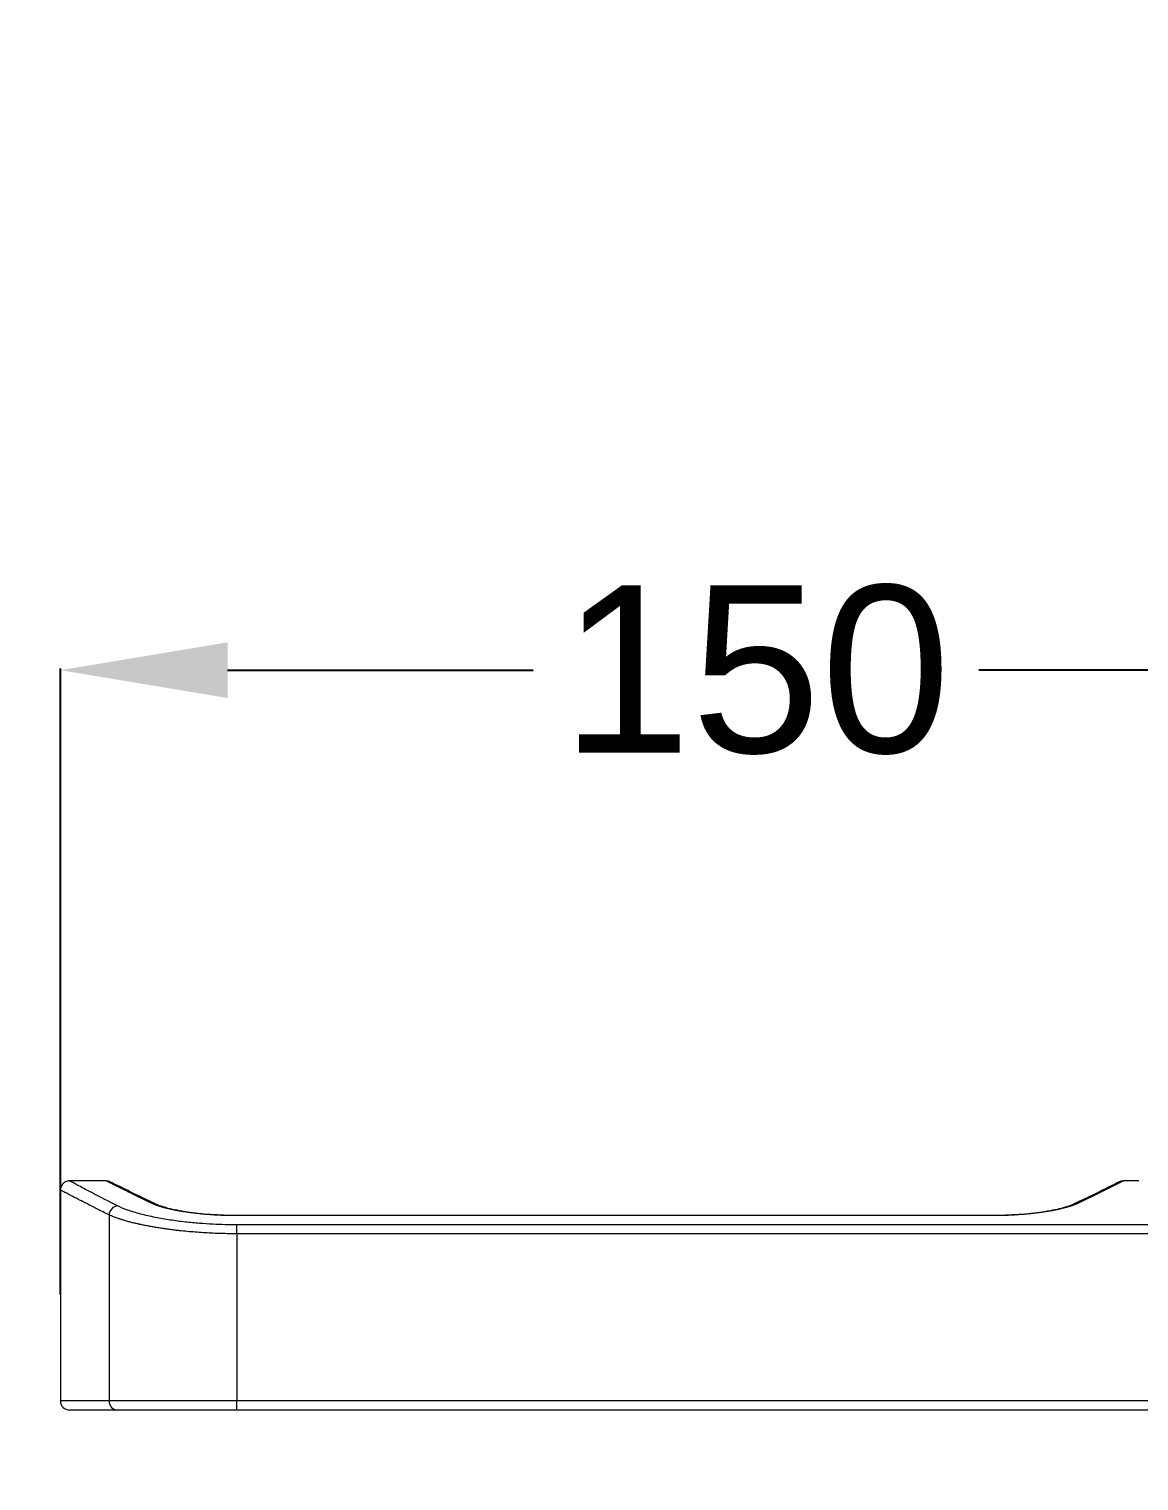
# Model space of a CAD drawing. Header units: millimetres. Extents: x 17284 to 19660, y -6011 to -2651.
# Drawn here: x 17862.7 to 17982.3, y -4238.3 to -4081.9 of the extents above; entities that cross this region are included whole.
import ezdxf

# ---------------------------------------------------------------- set-up
doc = ezdxf.new("R2010")
doc.units = ezdxf.units.MM
doc.layers.add('DIM', color=3, linetype='Continuous', lineweight=13)
doc.styles.get("Standard").update_dxf_attribs({"font": 'arial.ttf'})
doc.dimstyles.get("Standard").update_dxf_attribs({"dimtxt": 0.18, "dimasz": 0.18, "dimexe": 0.18, "dimexo": 0.0625, "dimgap": 0.09, "dimtad": 0, "dimtih": 1, "dimtoh": 1, "dimdec": 1, "dimdsep": 46, "dimtxsty": 'Standard', "dimcen": 0.09, "dimadec": 0, "dimazin": 0, "dimtfac": 1, "dimtdec": 1, "dimtofl": 0, "dimtmove": 0, "dimatfit": 3, "dimfxl": 1, "dimtolj": 1, "dimtzin": 0, "dimarcsym": 0})

# ---------------------------------------------------------------- blocks, each defined once
blk = doc.blocks.new('*D113')
at = {"layer": 'Defpoints', "color": 0, "transparency": 16777216}
for p in [(17984.97, -3879.36, 0), (17740.52, -4555.63), (17984.97, -4555.63)]:
    blk.add_point(p, dxfattribs=at)
at = {"layer": 'DIM', "color": 0, "lineweight": -2, "transparency": 16777216}
for p, q in [((17984.91, -3879.36), (17740.34, -3879.36)), ((17740.52, -3897.36), (17740.52, -4203.3)), ((17740.52, -4537.63), (17740.52, -4231.69)), ((17984.91, -4555.63), (17740.34, -4555.63))]:
    blk.add_line(p, q, dxfattribs=at)
at = {"layer": 'DIM', "color": 0, "transparency": 16777216}
for points in [[(17737.52, -3897.36), (17743.52, -3897.36), (17740.52, -3879.36)], [(17737.52, -4537.63), (17743.52, -4537.63), (17740.52, -4555.63)]]:
    blk.add_solid(points, dxfattribs=at)
at = {"layer": 'DIM', "color": 0, "transparency": 16777216, "insert": (17740.52, -4217.5), "char_height": 18, "attachment_point": 5}
blk.add_mtext('\\A1;692', dxfattribs=at)
blk = doc.blocks.new('*D119')
at = {"layer": 'Defpoints', "color": 0, "transparency": 16777216}
for p in [(18015.98, -4151), (17866.1, -4218.31, 0), (18015.98, -4218.31)]:
    blk.add_point(p, dxfattribs=at)
at = {"layer": 'DIM', "color": 0, "lineweight": -2, "transparency": 16777216}
for p, q in [((17866.1, -4218.25), (17866.1, -4150.82)), ((17884.1, -4151), (17917.03, -4151)), ((17997.98, -4151), (17965.05, -4151)), ((18015.98, -4218.25), (18015.98, -4150.82))]:
    blk.add_line(p, q, dxfattribs=at)
at = {"layer": 'DIM', "color": 0, "transparency": 16777216}
for points in [[(17884.1, -4148), (17884.1, -4154), (17866.1, -4151)], [(17997.98, -4148), (17997.98, -4154), (18015.98, -4151)]]:
    blk.add_solid(points, dxfattribs=at)
at = {"layer": 'DIM', "color": 0, "transparency": 16777216, "insert": (17941.04, -4151), "char_height": 18, "attachment_point": 5}
blk.add_mtext('\\A1;150', dxfattribs=at)

msp = doc.modelspace()

# ---------------------------------------------------------------- linework, layer by layer
at = {"linetype": 'Continuous', "lineweight": 18, "extrusion": (-1, -2.22045e-16, -3.42573e-11)}
for p, q in [((17871.05, -4206.01, 0), (17867.02, -4206.01, 0)), ((17871.34, -4206.06, 0), (17871.49, -4206.12, 0)), ((17982.31, -4206.01, 0), (17980.61, -4206.01, 0)), ((17866.1, -4206.93, 0), (17866.1, -4229.7, 0)), ((17966.54, -4209.72, 0), (17885.11, -4209.72, 0)), ((17872.25, -4230.69, 0), (17867.08, -4230.69, 0)), ((17885.11, -4230.69, 0), (17872.25, -4230.69, 0)), ((17996.88, -4230.69, 0), (17885.11, -4230.69, 0))]:
    msp.add_line(p, q, dxfattribs=at)
at = {"linetype": 'Continuous', "lineweight": 13, "extrusion": (-1, -2.22045e-16, -3.42573e-11)}
for p, q in [((17871.33, -4209.67, 0), (17871.33, -4229.7, 0)), ((17885.11, -4209.72, 0), (17885.11, -4209.75, 0)), ((17966.54, -4209.75, 0), (17885.11, -4209.75, 0)), ((17966.54, -4209.72, 0), (17966.54, -4209.75, 0)), ((17996.88, -4210.75, 0), (17885.11, -4210.75, 0)), ((17885.11, -4211.7, 0), (17885.11, -4210.75, 0)), ((17996.88, -4211.7, 0), (17885.11, -4211.7, 0)), ((17885.11, -4211.7, 0), (17885.11, -4229.7, 0)), ((17871.33, -4229.7, 0), (17866.1, -4229.7, 0)), ((17885.11, -4229.7, 0), (17871.33, -4229.7, 0)), ((17885.11, -4230.69, 0), (17885.11, -4229.7, 0)), ((17996.88, -4229.7, 0), (17885.11, -4229.7, 0))]:
    msp.add_line(p, q, dxfattribs=at)
at = {"linetype": 'Continuous', "lineweight": 18}
msp.add_arc((17867.08, -4229.7, 0), 0.987, 180, 270, dxfattribs=at)
at = {"linetype": 'Continuous', "lineweight": 13}
for centre, major_axis, ratio, start_param, end_param in [((17872.25, -4209.67, 0), (-0.444, -0.882), 0.915262, 3.645001, 5.144644), ((17875.93, -4209.39, 0), (-0.425, -0.891), 0.916872, 3.142478, 3.620792), ((17975.73, -4209.39, 0), (0.425, -0.891), 0.916872, 2.662393, 3.140735), ((17872.25, -4229.7, 0), (0, -0.987), 0.930691, 4.712389, 6.283185)]:
    msp.add_ellipse(centre, major_axis=major_axis, ratio=ratio, start_param=start_param, end_param=end_param, dxfattribs=at)
at = {"linetype": 'Continuous', "lineweight": 18}
for points, knots in [([(17867.08, -4206.01, 0), (17866.95, -4206.01, 0), (17866.77, -4206.04, 0), (17866.54, -4206.16, 0), (17866.38, -4206.29, 0), (17866.25, -4206.45, 0), (17866.13, -4206.68, 0), (17866.1, -4206.87, 0), (17866.1, -4207, 0)], [0, 0, 0, 0, 0.239536, 0.368495, 0.50018, 0.631838, 0.760722, 1, 1, 1, 1]), ([(17876.33, -4208.49, 0), (17875.52, -4208.1, 0), (17874.1, -4207.42, 0), (17872.53, -4206.64, 0), (17871.57, -4206.17, 0), (17871.35, -4206.06, 0), (17871.34, -4206.06, 0)], [0, 0, 0, 0, 0.249753, 0.499697, 0.749789, 1, 1, 1, 1]), ([(17980.31, -4206.06, 0), (17980.3, -4206.06, 0), (17980.08, -4206.17, 0), (17979.13, -4206.64, 0), (17977.56, -4207.42, 0), (17976.13, -4208.1, 0), (17975.32, -4208.49, 0)], [0, 0, 0, 0, 0.250197, 0.500284, 0.750249, 1, 1, 1, 1]), ([(17980.31, -4206.06, 0), (17980.3, -4206.06, 0), (17980.08, -4206.17, 0), (17979.12, -4206.64, 0), (17977.56, -4207.42, 0), (17976.13, -4208.1, 0), (17975.32, -4208.49, 0)], [0, 0, 0, 0, 0.250211, 0.500303, 0.750247, 1, 1, 1, 1]), ([(17871.33, -4209.67, 0), (17871.11, -4209.56, 0), (17870.68, -4209.35, 0), (17870.09, -4209.05, 0), (17869.54, -4208.77, 0), (17869.04, -4208.51, 0), (17868.57, -4208.28, 0), (17868.16, -4208.06, 0), (17867.84, -4207.9, 0), (17867.64, -4207.8, 0), (17867.54, -4207.75, 0), (17867.5, -4207.72, 0), (17867.47, -4207.71, 0), (17867.46, -4207.7, 0), (17867.45, -4207.7, 0), (17867.45, -4207.7, 0), (17867.45, -4207.7, 0), (17867.45, -4207.7, 0), (17867.45, -4207.7, 0), (17867.45, -4207.7, 0), (17867.45, -4207.7, 0), (17867.45, -4207.7, 0), (17867.45, -4207.7, 0), (17867.34, -4207.64, 0), (17867.14, -4207.54, 0), (17866.88, -4207.4, 0), (17866.66, -4207.29, 0), (17866.47, -4207.19, 0), (17866.32, -4207.11, 0), (17866.21, -4207.05, 0), (17866.15, -4207.02, 0), (17866.12, -4207, 0), (17866.11, -4207, 0), (17866.11, -4207, 0), (17866.1, -4207, 0), (17866.1, -4207, 0), (17866.1, -4207, 0), (17866.1, -4207, 0), (17866.1, -4207, 0), (17866.1, -4207, 0), (17866.1, -4207, 0), (17866.1, -4207, 0), (17866.1, -4207, 0), (17866.1, -4207, 0), (17866.1, -4207, 0), (17866.1, -4207, 0), (17866.1, -4207, 0), (17866.1, -4206.99, 0), (17866.1, -4206.99, 0), (17866.1, -4206.99, 0)], [0, 0, 0, 0, 0.060385, 0.12077, 0.181155, 0.24154, 0.301924, 0.362309, 0.422694, 0.452887, 0.467983, 0.475531, 0.479305, 0.481192, 0.482136, 0.482607, 0.482843, 0.482961, 0.48302, 0.48305, 0.483064, 0.483064, 0.483079, 0.483079, 0.543464, 0.603849, 0.664234, 0.724619, 0.785003, 0.845388, 0.905773, 0.935966, 0.951062, 0.95861, 0.962384, 0.964271, 0.965215, 0.965686, 0.965922, 0.96604, 0.966099, 0.966129, 0.966143, 0.966151, 0.966154, 0.966154, 0.966158, 0.966158, 1, 1, 1, 1]), ([(17885.11, -4209.73, 0), (17884.13, -4209.73, 0), (17882.26, -4209.67, 0), (17879.67, -4209.39, 0), (17877.6, -4208.97, 0), (17876.69, -4208.66, 0), (17876.34, -4208.5, 0)], [0, 0, 0, 0, 0.250947, 0.50091, 0.750533, 1, 1, 1, 1]), ([(17975.31, -4208.5, 0), (17974.96, -4208.66, 0), (17974.05, -4208.97, 0), (17971.98, -4209.39, 0), (17969.39, -4209.67, 0), (17967.52, -4209.73, 0), (17966.54, -4209.73, 0)], [0, 0, 0, 0, 0.249398, 0.498981, 0.748931, 1, 1, 1, 1])]:
    msp.add_open_spline(points, degree=3, knots=knots, dxfattribs=at)
at = {"linetype": 'Continuous', "lineweight": 13}
for points, knots in [([(17872.25, -4208.7, 0), (17871.27, -4208.2, 0), (17869.62, -4207.35, 0), (17867.96, -4206.48, 0), (17867.21, -4206.07, 0), (17867.08, -4206.01, 0), (17867.08, -4206.01, 0)], [0, 0, 0, 0, 0.291124, 0.562871, 0.832314, 1, 1, 1, 1]), ([(17875.93, -4208.42, 0), (17875.92, -4208.42, 0), (17875.9, -4208.41, 0), (17875.87, -4208.39, 0), (17875.84, -4208.38, 0), (17875.81, -4208.37, 0), (17875.78, -4208.35, 0), (17875.76, -4208.34, 0), (17875.73, -4208.33, 0), (17875.7, -4208.31, 0), (17875.67, -4208.3, 0), (17875.64, -4208.28, 0), (17875.62, -4208.27, 0), (17875.59, -4208.26, 0), (17875.56, -4208.24, 0), (17875.53, -4208.23, 0), (17875.51, -4208.22, 0), (17875.48, -4208.21, 0), (17875.45, -4208.19, 0), (17875.42, -4208.18, 0), (17875.4, -4208.17, 0), (17875.37, -4208.15, 0), (17875.34, -4208.14, 0), (17875.32, -4208.13, 0), (17875.29, -4208.11, 0), (17875.26, -4208.1, 0), (17875.24, -4208.09, 0), (17875.21, -4208.07, 0), (17875.18, -4208.06, 0), (17875.16, -4208.05, 0), (17875.13, -4208.04, 0), (17875.1, -4208.02, 0), (17875.08, -4208.01, 0), (17875.05, -4208, 0), (17875.03, -4207.99, 0), (17875, -4207.97, 0), (17874.97, -4207.96, 0), (17874.95, -4207.95, 0), (17874.92, -4207.94, 0), (17874.9, -4207.92, 0), (17874.87, -4207.91, 0), (17874.85, -4207.9, 0), (17874.82, -4207.89, 0), (17874.79, -4207.87, 0), (17874.77, -4207.86, 0), (17874.74, -4207.85, 0), (17874.72, -4207.84, 0), (17874.69, -4207.82, 0), (17874.67, -4207.81, 0), (17874.64, -4207.8, 0), (17874.62, -4207.79, 0), (17874.6, -4207.78, 0), (17874.57, -4207.76, 0), (17874.55, -4207.75, 0), (17874.52, -4207.74, 0), (17874.5, -4207.73, 0), (17874.47, -4207.72, 0), (17874.45, -4207.7, 0), (17874.42, -4207.69, 0), (17874.4, -4207.68, 0), (17874.38, -4207.67, 0), (17874.35, -4207.66, 0), (17874.33, -4207.65, 0), (17874.3, -4207.63, 0), (17874.28, -4207.62, 0), (17874.26, -4207.61, 0), (17874.23, -4207.6, 0), (17874.21, -4207.59, 0), (17874.19, -4207.58, 0), (17874.16, -4207.57, 0), (17874.14, -4207.55, 0), (17874.12, -4207.54, 0), (17874.09, -4207.53, 0), (17874.07, -4207.52, 0), (17874.05, -4207.51, 0), (17874.03, -4207.5, 0), (17874, -4207.49, 0), (17873.98, -4207.48, 0), (17873.96, -4207.46, 0), (17873.94, -4207.45, 0), (17873.91, -4207.44, 0), (17873.89, -4207.43, 0), (17873.87, -4207.42, 0), (17873.85, -4207.41, 0), (17873.82, -4207.4, 0), (17873.8, -4207.39, 0), (17873.67, -4207.32, 0), (17873.44, -4207.21, 0), (17873.12, -4207.05, 0), (17872.82, -4206.91, 0), (17872.55, -4206.77, 0), (17872.35, -4206.67, 0), (17872.21, -4206.6, 0), (17872.12, -4206.56, 0), (17872.03, -4206.51, 0), (17871.95, -4206.47, 0), (17871.87, -4206.43, 0), (17871.79, -4206.39, 0), (17871.72, -4206.35, 0), (17871.65, -4206.32, 0), (17871.58, -4206.28, 0), (17871.52, -4206.25, 0), (17871.46, -4206.22, 0), (17871.39, -4206.19, 0), (17871.32, -4206.15, 0), (17871.24, -4206.11, 0), (17871.18, -4206.08, 0), (17871.13, -4206.05, 0), (17871.08, -4206.03, 0), (17871.05, -4206.02, 0), (17871.04, -4206.01, 0), (17871.03, -4206.01, 0), (17871.03, -4206.01, 0), (17871.03, -4206.01, 0), (17871.03, -4206.01, 0)], [0, 0, 0, 0, 0.002984, 0.005967, 0.008951, 0.011935, 0.014919, 0.017903, 0.020888, 0.023872, 0.026857, 0.029842, 0.032827, 0.035812, 0.038798, 0.041783, 0.044769, 0.047755, 0.050741, 0.053728, 0.056714, 0.059701, 0.062688, 0.065675, 0.068662, 0.07165, 0.074638, 0.077626, 0.080614, 0.083602, 0.086591, 0.08958, 0.092569, 0.095558, 0.098548, 0.101538, 0.104528, 0.107518, 0.110509, 0.1135, 0.116491, 0.119482, 0.122474, 0.125466, 0.128458, 0.131451, 0.134444, 0.137437, 0.14043, 0.143424, 0.146418, 0.149412, 0.152407, 0.155401, 0.158397, 0.161392, 0.164388, 0.167384, 0.17038, 0.173377, 0.176374, 0.179372, 0.18237, 0.185368, 0.188366, 0.191365, 0.194364, 0.197364, 0.200364, 0.203364, 0.206364, 0.209365, 0.212367, 0.215368, 0.218371, 0.221373, 0.224376, 0.227379, 0.230383, 0.233387, 0.236391, 0.239396, 0.242401, 0.245407, 0.248413, 0.251419, 0.254426, 0.30277, 0.350802, 0.398536, 0.445989, 0.493174, 0.512638, 0.532124, 0.551634, 0.571169, 0.59073, 0.610318, 0.629934, 0.649579, 0.669253, 0.688959, 0.708696, 0.728467, 0.762268, 0.79592, 0.829428, 0.862798, 0.896034, 0.929143, 0.962129, 0.9791, 0.996065, 1, 1, 1, 1]), ([(17980.62, -4206.01, 0), (17980.62, -4206.01, 0), (17980.62, -4206.01, 0), (17980.62, -4206.01, 0), (17980.61, -4206.01, 0), (17980.6, -4206.02, 0), (17980.59, -4206.02, 0), (17980.57, -4206.03, 0), (17980.56, -4206.04, 0), (17980.54, -4206.05, 0), (17980.51, -4206.06, 0), (17980.49, -4206.07, 0), (17980.46, -4206.09, 0), (17980.42, -4206.11, 0), (17980.39, -4206.12, 0), (17980.35, -4206.14, 0), (17980.31, -4206.16, 0), (17980.27, -4206.19, 0), (17980.22, -4206.21, 0), (17980.17, -4206.23, 0), (17980.12, -4206.26, 0), (17980.06, -4206.29, 0), (17980, -4206.32, 0), (17979.94, -4206.35, 0), (17979.88, -4206.38, 0), (17979.81, -4206.41, 0), (17979.74, -4206.45, 0), (17979.67, -4206.48, 0), (17979.61, -4206.51, 0), (17979.57, -4206.53, 0), (17979.54, -4206.55, 0), (17979.52, -4206.56, 0), (17979.49, -4206.57, 0), (17979.46, -4206.59, 0), (17979.44, -4206.6, 0), (17979.41, -4206.62, 0), (17979.38, -4206.63, 0), (17979.35, -4206.64, 0), (17979.32, -4206.66, 0), (17979.3, -4206.67, 0), (17979.27, -4206.69, 0), (17979.24, -4206.7, 0), (17979.21, -4206.72, 0), (17979.18, -4206.73, 0), (17979.15, -4206.75, 0), (17979.12, -4206.76, 0), (17979.09, -4206.78, 0), (17979.05, -4206.79, 0), (17979.02, -4206.81, 0), (17978.99, -4206.82, 0), (17978.96, -4206.84, 0), (17978.93, -4206.86, 0), (17978.89, -4206.87, 0), (17978.86, -4206.89, 0), (17978.83, -4206.91, 0), (17978.79, -4206.92, 0), (17978.76, -4206.94, 0), (17978.73, -4206.96, 0), (17978.69, -4206.97, 0), (17978.66, -4206.99, 0), (17978.62, -4207.01, 0), (17978.58, -4207.03, 0), (17978.55, -4207.04, 0), (17978.51, -4207.06, 0), (17978.48, -4207.08, 0), (17978.44, -4207.1, 0), (17978.4, -4207.12, 0), (17978.37, -4207.13, 0), (17978.33, -4207.15, 0), (17978.29, -4207.17, 0), (17978.25, -4207.19, 0), (17978.21, -4207.21, 0), (17978.17, -4207.23, 0), (17978.13, -4207.25, 0), (17978.09, -4207.27, 0), (17978.05, -4207.29, 0), (17978.01, -4207.31, 0), (17977.97, -4207.33, 0), (17977.93, -4207.35, 0), (17977.89, -4207.37, 0), (17977.85, -4207.39, 0), (17977.81, -4207.41, 0), (17977.77, -4207.43, 0), (17977.73, -4207.45, 0), (17977.68, -4207.47, 0), (17977.64, -4207.49, 0), (17977.6, -4207.51, 0), (17977.55, -4207.53, 0), (17977.51, -4207.56, 0), (17977.46, -4207.58, 0), (17977.42, -4207.6, 0), (17977.38, -4207.62, 0), (17977.33, -4207.64, 0), (17977.29, -4207.67, 0), (17977.24, -4207.69, 0), (17977.19, -4207.71, 0), (17977.15, -4207.73, 0), (17977.1, -4207.76, 0), (17977.05, -4207.78, 0), (17977.01, -4207.8, 0), (17976.96, -4207.82, 0), (17976.91, -4207.85, 0), (17976.86, -4207.87, 0), (17976.81, -4207.89, 0), (17976.77, -4207.92, 0), (17976.72, -4207.94, 0), (17976.67, -4207.97, 0), (17976.62, -4207.99, 0), (17976.57, -4208.01, 0), (17976.52, -4208.04, 0), (17976.47, -4208.06, 0), (17976.42, -4208.09, 0), (17976.36, -4208.11, 0), (17976.31, -4208.14, 0), (17976.26, -4208.16, 0), (17976.21, -4208.19, 0), (17976.16, -4208.21, 0), (17976.1, -4208.24, 0), (17976.05, -4208.26, 0), (17976, -4208.29, 0), (17975.94, -4208.32, 0), (17975.89, -4208.34, 0), (17975.84, -4208.37, 0), (17975.78, -4208.39, 0), (17975.74, -4208.41, 0), (17975.73, -4208.42, 0)], [0, 0, 0, 0, 0.013569, 0.030493, 0.047413, 0.064329, 0.081243, 0.098154, 0.115065, 0.131975, 0.148885, 0.165795, 0.182708, 0.199622, 0.216539, 0.23346, 0.250384, 0.267314, 0.284249, 0.301191, 0.318139, 0.335095, 0.352059, 0.369032, 0.386014, 0.403007, 0.42001, 0.437026, 0.454053, 0.459726, 0.465398, 0.47107, 0.476741, 0.482412, 0.488083, 0.493753, 0.499423, 0.505093, 0.510762, 0.516431, 0.5221, 0.527769, 0.533438, 0.539106, 0.544774, 0.550443, 0.556111, 0.561779, 0.567447, 0.573115, 0.578783, 0.584452, 0.59012, 0.595788, 0.601457, 0.607125, 0.612794, 0.618463, 0.624132, 0.629802, 0.635472, 0.641142, 0.646812, 0.652483, 0.658154, 0.663825, 0.669497, 0.675169, 0.680842, 0.686515, 0.692189, 0.697863, 0.703538, 0.709214, 0.71489, 0.720567, 0.726244, 0.731922, 0.737601, 0.74328, 0.74896, 0.754641, 0.760323, 0.766006, 0.771689, 0.777374, 0.783059, 0.788745, 0.794432, 0.80012, 0.805809, 0.811499, 0.81719, 0.822883, 0.828576, 0.83427, 0.839966, 0.845663, 0.851361, 0.85706, 0.86276, 0.868462, 0.874164, 0.879869, 0.885574, 0.891281, 0.896989, 0.902699, 0.90841, 0.914122, 0.919836, 0.925552, 0.931269, 0.936987, 0.942708, 0.948429, 0.954153, 0.959878, 0.965604, 0.971332, 0.977062, 0.982794, 0.988528, 0.994263, 1, 1, 1, 1]), ([(17885.11, -4211.7, 0), (17884.83, -4211.7, 0), (17884.26, -4211.7, 0), (17883.41, -4211.68, 0), (17882.55, -4211.65, 0), (17881.68, -4211.6, 0), (17880.82, -4211.54, 0), (17879.97, -4211.48, 0), (17879.41, -4211.42, 0), (17878.99, -4211.38, 0), (17878.78, -4211.35, 0), (17878.54, -4211.33, 0), (17878.42, -4211.31, 0), (17878.36, -4211.3, 0), (17878.33, -4211.3, 0), (17878.31, -4211.3, 0), (17878.31, -4211.3, 0), (17878.3, -4211.3, 0), (17878.3, -4211.3, 0), (17878.3, -4211.3, 0), (17878.3, -4211.3, 0), (17878.3, -4211.3, 0), (17878.3, -4211.3, 0), (17878.3, -4211.3, 0), (17878.3, -4211.3, 0), (17878.14, -4211.28, 0), (17877.81, -4211.24, 0), (17877.32, -4211.17, 0), (17876.83, -4211.09, 0), (17876.34, -4211.01, 0), (17875.85, -4210.93, 0), (17875.36, -4210.84, 0), (17875.04, -4210.77, 0), (17874.8, -4210.72, 0), (17874.68, -4210.7, 0), (17874.55, -4210.67, 0), (17874.48, -4210.65, 0), (17874.44, -4210.64, 0), (17874.43, -4210.64, 0), (17874.42, -4210.64, 0), (17874.41, -4210.64, 0), (17874.41, -4210.64, 0), (17874.41, -4210.64, 0), (17874.41, -4210.64, 0), (17874.41, -4210.64, 0), (17874.41, -4210.64, 0), (17874.41, -4210.64, 0), (17874.41, -4210.64, 0), (17874.27, -4210.6, 0), (17874.13, -4210.57, 0), (17873.84, -4210.5, 0), (17873.7, -4210.46, 0), (17873.4, -4210.39, 0), (17873.26, -4210.35, 0), (17873.04, -4210.28, 0), (17872.93, -4210.25, 0), (17872.8, -4210.21, 0), (17872.73, -4210.19, 0), (17872.7, -4210.18, 0), (17872.68, -4210.18, 0), (17872.68, -4210.18, 0), (17872.67, -4210.18, 0), (17872.67, -4210.17, 0), (17872.67, -4210.17, 0), (17872.67, -4210.17, 0), (17872.67, -4210.17, 0), (17872.67, -4210.17, 0), (17872.67, -4210.17, 0), (17872.67, -4210.17, 0), (17872.67, -4210.17, 0), (17872.67, -4210.17, 0), (17872.66, -4210.17, 0), (17872.63, -4210.16, 0), (17872.57, -4210.14, 0), (17872.49, -4210.12, 0), (17872.45, -4210.1, 0), (17872.35, -4210.07, 0), (17872.29, -4210.05, 0), (17872.17, -4210.01, 0), (17872.11, -4209.99, 0), (17871.97, -4209.93, 0), (17871.89, -4209.91, 0), (17871.74, -4209.85, 0), (17871.66, -4209.81, 0), (17871.5, -4209.74, 0), (17871.41, -4209.71, 0), (17871.33, -4209.67, 0)], [0, 0, 0, 0, 0.045455, 0.090909, 0.136364, 0.181818, 0.227273, 0.272727, 0.318182, 0.318182, 0.340909, 0.352273, 0.357955, 0.360795, 0.362216, 0.362926, 0.363281, 0.363459, 0.363548, 0.363592, 0.363614, 0.363625, 0.363631, 0.363631, 0.363636, 0.363636, 0.386364, 0.409091, 0.431818, 0.454545, 0.477273, 0.5, 0.522727, 0.522727, 0.534091, 0.539773, 0.542614, 0.544034, 0.544744, 0.545099, 0.545277, 0.545366, 0.54541, 0.545432, 0.545443, 0.545449, 0.545449, 0.545455, 0.545455, 0.568182, 0.568182, 0.590909, 0.590909, 0.613636, 0.613636, 0.625, 0.630682, 0.633523, 0.634943, 0.635653, 0.636009, 0.636186, 0.636275, 0.636319, 0.636341, 0.636353, 0.636358, 0.636361, 0.636362, 0.636362, 0.636364, 0.636364, 0.681818, 0.727273, 0.727273, 0.772727, 0.772727, 0.818182, 0.818182, 0.863636, 0.863636, 0.909091, 0.909091, 0.954545, 0.954545, 1, 1, 1, 1]), ([(17885.11, -4210.75, 0), (17884.69, -4210.75, 0), (17883.81, -4210.73, 0), (17882.46, -4210.68, 0), (17881.03, -4210.59, 0), (17879.48, -4210.44, 0), (17877.87, -4210.22, 0), (17876.23, -4209.94, 0), (17874.66, -4209.57, 0), (17873.26, -4209.15, 0), (17872.55, -4208.85, 0), (17872.25, -4208.7, 0)], [0, 0, 0, 0, 0.077183, 0.156674, 0.24518, 0.343615, 0.453274, 0.573882, 0.707577, 0.851234, 1, 1, 1, 1]), ([(17885.11, -4209.75, 0), (17885.1, -4209.75, 0), (17885.08, -4209.75, 0), (17885.05, -4209.75, 0), (17885.02, -4209.75, 0), (17884.99, -4209.75, 0), (17884.96, -4209.75, 0), (17884.93, -4209.75, 0), (17884.89, -4209.75, 0), (17884.86, -4209.75, 0), (17884.83, -4209.75, 0), (17884.8, -4209.75, 0), (17884.77, -4209.75, 0), (17884.74, -4209.75, 0), (17884.7, -4209.75, 0), (17884.67, -4209.75, 0), (17884.64, -4209.75, 0), (17884.61, -4209.75, 0), (17884.58, -4209.75, 0), (17884.55, -4209.75, 0), (17884.51, -4209.75, 0), (17884.48, -4209.75, 0), (17884.45, -4209.75, 0), (17884.42, -4209.74, 0), (17884.39, -4209.74, 0), (17884.36, -4209.74, 0), (17884.32, -4209.74, 0), (17884.29, -4209.74, 0), (17884.26, -4209.74, 0), (17884.23, -4209.74, 0), (17884.2, -4209.74, 0), (17884.17, -4209.74, 0), (17884.13, -4209.74, 0), (17884.1, -4209.74, 0), (17884.07, -4209.74, 0), (17884.04, -4209.74, 0), (17883.92, -4209.73, 0), (17883.71, -4209.73, 0), (17883.42, -4209.72, 0), (17883.13, -4209.7, 0), (17882.87, -4209.69, 0), (17882.64, -4209.68, 0), (17882.43, -4209.66, 0), (17882.22, -4209.65, 0), (17882.02, -4209.63, 0), (17881.81, -4209.62, 0), (17881.59, -4209.6, 0), (17881.34, -4209.58, 0), (17881.08, -4209.55, 0), (17880.82, -4209.52, 0), (17880.57, -4209.49, 0), (17880.33, -4209.46, 0), (17880.1, -4209.43, 0), (17879.88, -4209.4, 0), (17879.67, -4209.37, 0), (17879.46, -4209.34, 0), (17879.25, -4209.31, 0), (17879.04, -4209.27, 0), (17878.83, -4209.24, 0), (17878.61, -4209.2, 0), (17878.41, -4209.16, 0), (17878.2, -4209.11, 0), (17878.01, -4209.07, 0), (17877.87, -4209.04, 0), (17877.78, -4209.02, 0), (17877.73, -4209.01, 0), (17877.69, -4209, 0), (17877.65, -4208.99, 0), (17877.61, -4208.98, 0), (17877.57, -4208.97, 0), (17877.53, -4208.96, 0), (17877.49, -4208.95, 0), (17877.45, -4208.94, 0), (17877.41, -4208.93, 0), (17877.37, -4208.92, 0), (17877.33, -4208.91, 0), (17877.3, -4208.9, 0), (17877.26, -4208.89, 0), (17877.22, -4208.88, 0), (17877.18, -4208.87, 0), (17877.15, -4208.86, 0), (17877.11, -4208.85, 0), (17877.07, -4208.84, 0), (17877.04, -4208.83, 0), (17877, -4208.82, 0), (17876.97, -4208.81, 0), (17876.93, -4208.8, 0), (17876.9, -4208.78, 0), (17876.86, -4208.77, 0), (17876.83, -4208.76, 0), (17876.8, -4208.75, 0), (17876.76, -4208.74, 0), (17876.73, -4208.73, 0), (17876.7, -4208.72, 0), (17876.67, -4208.71, 0), (17876.63, -4208.7, 0), (17876.6, -4208.69, 0), (17876.57, -4208.68, 0), (17876.54, -4208.67, 0), (17876.51, -4208.66, 0), (17876.48, -4208.65, 0), (17876.45, -4208.64, 0), (17876.42, -4208.63, 0), (17876.39, -4208.62, 0), (17876.36, -4208.6, 0), (17876.33, -4208.59, 0), (17876.31, -4208.58, 0), (17876.28, -4208.57, 0), (17876.25, -4208.56, 0), (17876.22, -4208.55, 0), (17876.2, -4208.54, 0), (17876.17, -4208.53, 0), (17876.15, -4208.52, 0), (17876.12, -4208.51, 0), (17876.09, -4208.5, 0), (17876.07, -4208.49, 0), (17876.04, -4208.47, 0), (17876.02, -4208.46, 0), (17876, -4208.45, 0), (17875.97, -4208.44, 0), (17875.95, -4208.43, 0), (17875.93, -4208.42, 0), (17875.93, -4208.42, 0)], [0, 0, 0, 0, 0.002641, 0.005284, 0.007926, 0.01057, 0.013215, 0.01586, 0.018507, 0.021154, 0.023802, 0.026451, 0.029102, 0.031753, 0.034405, 0.037059, 0.039713, 0.042369, 0.045026, 0.047684, 0.050344, 0.053005, 0.055667, 0.05833, 0.060995, 0.063661, 0.066329, 0.068998, 0.071668, 0.07434, 0.077014, 0.079689, 0.082366, 0.085044, 0.087724, 0.090406, 0.093089, 0.117957, 0.14267, 0.167252, 0.191728, 0.209788, 0.22789, 0.246043, 0.264257, 0.28254, 0.300901, 0.324898, 0.34883, 0.372718, 0.396582, 0.420443, 0.44201, 0.463589, 0.485195, 0.506841, 0.528542, 0.550314, 0.573964, 0.597604, 0.621253, 0.644931, 0.668657, 0.692449, 0.697814, 0.703173, 0.708526, 0.713874, 0.719216, 0.724553, 0.729886, 0.735213, 0.740536, 0.745855, 0.751169, 0.75648, 0.761787, 0.76709, 0.77239, 0.777687, 0.78298, 0.788271, 0.79356, 0.798846, 0.80413, 0.809412, 0.814693, 0.819971, 0.825249, 0.830525, 0.835801, 0.841076, 0.84635, 0.851624, 0.856898, 0.862172, 0.867446, 0.872721, 0.877996, 0.883273, 0.888551, 0.893829, 0.89911, 0.904392, 0.909676, 0.914963, 0.920251, 0.925542, 0.930836, 0.936133, 0.941433, 0.946737, 0.952044, 0.957355, 0.962669, 0.967988, 0.973311, 0.978639, 0.983972, 0.989309, 0.994652, 1, 1, 1, 1]), ([(17975.73, -4208.42, 0), (17975.72, -4208.42, 0), (17975.72, -4208.43, 0), (17975.7, -4208.43, 0), (17975.69, -4208.44, 0), (17975.68, -4208.44, 0), (17975.67, -4208.45, 0), (17975.66, -4208.45, 0), (17975.65, -4208.46, 0), (17975.64, -4208.46, 0), (17975.63, -4208.47, 0), (17975.61, -4208.47, 0), (17975.6, -4208.48, 0), (17975.59, -4208.48, 0), (17975.58, -4208.49, 0), (17975.57, -4208.49, 0), (17975.55, -4208.5, 0), (17975.54, -4208.5, 0), (17975.53, -4208.51, 0), (17975.52, -4208.51, 0), (17975.51, -4208.52, 0), (17975.49, -4208.52, 0), (17975.48, -4208.53, 0), (17975.47, -4208.53, 0), (17975.46, -4208.54, 0), (17975.44, -4208.54, 0), (17975.43, -4208.55, 0), (17975.42, -4208.55, 0), (17975.4, -4208.56, 0), (17975.39, -4208.57, 0), (17975.38, -4208.57, 0), (17975.36, -4208.58, 0), (17975.35, -4208.58, 0), (17975.34, -4208.59, 0), (17975.32, -4208.59, 0), (17975.31, -4208.6, 0), (17975.3, -4208.6, 0), (17975.28, -4208.61, 0), (17975.27, -4208.61, 0), (17975.26, -4208.62, 0), (17975.24, -4208.62, 0), (17975.23, -4208.63, 0), (17975.21, -4208.63, 0), (17975.2, -4208.64, 0), (17975.19, -4208.64, 0), (17975.17, -4208.65, 0), (17975.16, -4208.65, 0), (17975.14, -4208.66, 0), (17975.13, -4208.66, 0), (17975.11, -4208.67, 0), (17975.1, -4208.67, 0), (17975.08, -4208.68, 0), (17975.07, -4208.68, 0), (17975.05, -4208.69, 0), (17975.04, -4208.69, 0), (17975.02, -4208.7, 0), (17975.01, -4208.7, 0), (17974.99, -4208.71, 0), (17974.98, -4208.71, 0), (17974.91, -4208.74, 0), (17974.79, -4208.77, 0), (17974.61, -4208.83, 0), (17974.42, -4208.88, 0), (17974.22, -4208.93, 0), (17974.03, -4208.98, 0), (17973.86, -4209.02, 0), (17973.7, -4209.06, 0), (17973.54, -4209.09, 0), (17973.37, -4209.13, 0), (17973.2, -4209.16, 0), (17973.03, -4209.2, 0), (17972.86, -4209.23, 0), (17972.68, -4209.26, 0), (17972.5, -4209.29, 0), (17972.31, -4209.32, 0), (17972.12, -4209.35, 0), (17971.93, -4209.38, 0), (17971.74, -4209.41, 0), (17971.57, -4209.43, 0), (17971.4, -4209.45, 0), (17971.24, -4209.47, 0), (17971.07, -4209.49, 0), (17970.9, -4209.51, 0), (17970.73, -4209.53, 0), (17970.52, -4209.55, 0), (17970.27, -4209.58, 0), (17969.97, -4209.61, 0), (17969.67, -4209.63, 0), (17969.36, -4209.65, 0), (17969.05, -4209.67, 0), (17968.72, -4209.69, 0), (17968.39, -4209.71, 0), (17968.15, -4209.72, 0), (17968.01, -4209.72, 0), (17967.95, -4209.73, 0), (17967.89, -4209.73, 0), (17967.83, -4209.73, 0), (17967.77, -4209.73, 0), (17967.71, -4209.73, 0), (17967.65, -4209.74, 0), (17967.59, -4209.74, 0), (17967.54, -4209.74, 0), (17967.48, -4209.74, 0), (17967.42, -4209.74, 0), (17967.36, -4209.74, 0), (17967.3, -4209.74, 0), (17967.24, -4209.74, 0), (17967.18, -4209.75, 0), (17967.13, -4209.75, 0), (17967.07, -4209.75, 0), (17967.01, -4209.75, 0), (17966.95, -4209.75, 0), (17966.89, -4209.75, 0), (17966.83, -4209.75, 0), (17966.77, -4209.75, 0), (17966.71, -4209.75, 0), (17966.66, -4209.75, 0), (17966.6, -4209.75, 0), (17966.56, -4209.75, 0), (17966.54, -4209.75, 0)], [0, 0, 0, 0, 0.002536, 0.00507, 0.007605, 0.010139, 0.012672, 0.015204, 0.017737, 0.020268, 0.0228, 0.025331, 0.027861, 0.030391, 0.032921, 0.035451, 0.03798, 0.040508, 0.043037, 0.045565, 0.048093, 0.050621, 0.053149, 0.055676, 0.058204, 0.060731, 0.063258, 0.065785, 0.068312, 0.070839, 0.073366, 0.075893, 0.07842, 0.080947, 0.083474, 0.086002, 0.088529, 0.091057, 0.093584, 0.096112, 0.09864, 0.101169, 0.103697, 0.106226, 0.108755, 0.111284, 0.113814, 0.116344, 0.118875, 0.121406, 0.123937, 0.126469, 0.129001, 0.131534, 0.134067, 0.136601, 0.139135, 0.14167, 0.144206, 0.146742, 0.174464, 0.202101, 0.229682, 0.257238, 0.284796, 0.30465, 0.324432, 0.344152, 0.36382, 0.383449, 0.403047, 0.422627, 0.442199, 0.461774, 0.481362, 0.500975, 0.520623, 0.540318, 0.556296, 0.572266, 0.588237, 0.604212, 0.620199, 0.636204, 0.652233, 0.678922, 0.705595, 0.732282, 0.75901, 0.78723, 0.815363, 0.843444, 0.871508, 0.876485, 0.881457, 0.886425, 0.891389, 0.89635, 0.901307, 0.906261, 0.911211, 0.916159, 0.921104, 0.926046, 0.930986, 0.935924, 0.94086, 0.945794, 0.950726, 0.955657, 0.960586, 0.965515, 0.970442, 0.975369, 0.980296, 0.985222, 0.990148, 0.995074, 1, 1, 1, 1])]:
    msp.add_open_spline(points, degree=3, knots=knots, dxfattribs=at)
at = {"linetype": 'Continuous', "lineweight": 18}
for points in [[(17871.34, -4206.06, 0), (17871.06, -4206.02, 0)], [(17980.69, -4206.01, 0), (17980.31, -4206.06, 0)]]:
    msp.add_open_spline(points, degree=1, dxfattribs=at)

# ---------------------------------------------------------------- dimensions: what is measured, and where the dimension line sits
at = {"layer": 'DIM', "color": 3}
dim = msp.add_linear_dim(base=(17740.52, -4555.63), p1=(17984.97, -3879.36, 0), p2=(17984.97, -4555.63), angle=90, text='692', dimstyle='Standard', override={"dimtxt": 18, "dimasz": 18, "dimgap": 5}, dxfattribs=at)
dim.commit()
dim.dimension.update_dxf_attribs({"geometry": '*D113', "text_midpoint": (17740.52, -4217.5)})
dim = msp.add_linear_dim(base=(18015.98, -4151), p1=(17866.1, -4218.31, 0), p2=(18015.98, -4218.31), text='150', dimstyle='Standard', override={"dimtxt": 18, "dimasz": 18, "dimgap": 5}, dxfattribs=at)
dim.commit()
dim.dimension.update_dxf_attribs({"geometry": '*D119', "text_midpoint": (17941.04, -4151)})

doc.saveas('drawing.dxf')
